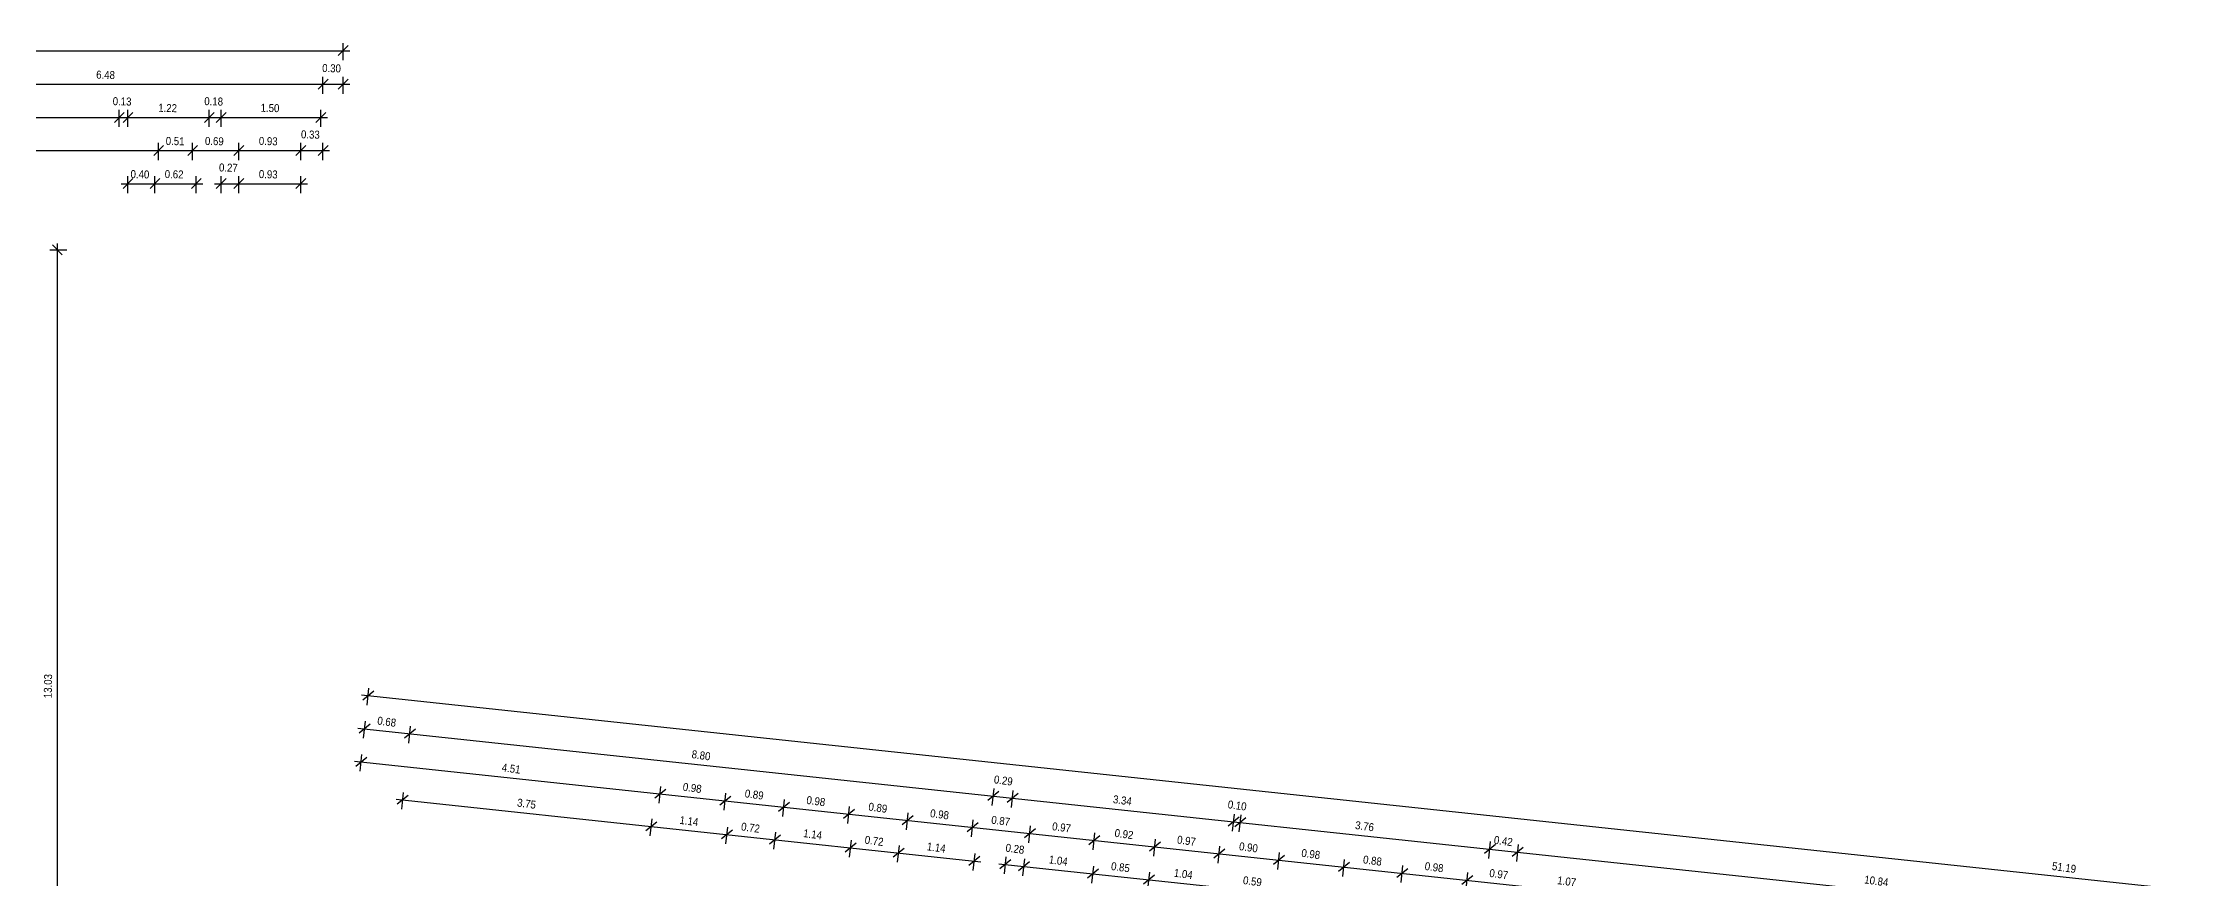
# Model space of a CAD drawing. Header units: metres. Extents: x 157 to 276, y 126 to 187.
# Drawn here: x 176.42 to 208.69, y 174.77 to 187.3 of the extents above; entities that cross this region are included whole.
import ezdxf
from ezdxf.enums import TextEntityAlignment as Align

# ---------------------------------------------------------------- set-up
doc = ezdxf.new("R2010")
doc.units = ezdxf.units.M
doc.header["$LTSCALE"] = 0.03
doc.layers.add('A_bemaßung', color=2, linetype='Continuous')
doc.styles.add('BOLDSIMP_FNT', font='TXT', dxfattribs={"height": 1})

# ---------------------------------------------------------------- blocks, each defined once
blk = doc.blocks.new('SLASH1')
at = {"layer": 'A_bemaßung', "color": 2, "linetype": 'Continuous'}
for p, q in [((0.07663, 0.07663), (-0.07319, -0.07319)), ((0, -0.14068), (0, 0.11466))]:
    blk.add_line(p, q, dxfattribs=at)

msp = doc.modelspace()

# ---------------------------------------------------------------- linework, layer by layer
at = {"layer": 'A_bemaßung', "linetype": 'Continuous'}
for p, q in [((160.82067, 187.18736), (181.01885, 187.18735)), ((174.03567, 186.68296), (181.01883, 186.68295)), ((174.03567, 186.18581), (180.68581, 186.1858)), ((174.03569, 185.6887), (180.71728, 185.68868)), ((177.592, 185.19202), (178.81684, 185.19199)), ((178.98864, 185.19202), (180.38365, 185.19202)), ((176.63569, 171.07182), (176.63567, 184.29715)), ((181.1956, 177.52575), (232.29399, 172.06491)), ((181.14247, 177.02859), (232.24087, 171.56775)), ((181.08936, 176.53144), (232.18775, 171.07059)), ((181.71383, 175.96186), (190.48387, 175.02459)), ((190.75235, 174.9959), (194.13806, 174.63407))]:
    msp.add_line(p, q, dxfattribs=at)

# ---------------------------------------------------------------- block references
at = {"layer": 'A_bemaßung', "color": 7}
for p in [(180.91881, 187.18737), (180.6173, 186.68296), (180.91883, 186.68297), (177.56203, 186.1858), (177.692, 186.18582), (178.9118, 186.18582), (179.08866, 186.18582), (180.58584, 186.1858), (178.15192, 185.68868), (178.66184, 185.68868), (179.35364, 185.68867), (180.28365, 185.68867), (180.61729, 185.68869), (177.69202, 185.19199), (178.09692, 185.19202), (178.71683, 185.19201), (179.08866, 185.19199), (179.35364, 185.19201), (180.28364, 185.19202)]:
    msp.add_blockref('SLASH1', p, dxfattribs=at)
at = {"layer": 'A_bemaßung', "color": 7, "rotation": 90}
msp.add_blockref('SLASH1', (176.63569, 184.19714), dxfattribs=at)
at = {"layer": 'A_bemaßung', "color": 7, "yscale": 0.9999889999999994, "rotation": 353.9000000000004}
for p in [(181.29501, 177.51514), (181.24187, 177.01798), (181.91952, 176.94557), (181.18877, 176.52079), (181.81326, 175.95122), (185.67468, 176.0414), (186.64915, 175.93724), (187.52911, 175.84321), (190.66971, 176.01041), (190.95803, 175.97961), (185.54201, 175.55272), (188.5036, 175.73908), (189.38359, 175.64503), (190.35802, 175.54087), (191.21814, 175.44897), (194.27415, 175.62523), (194.37359, 175.61459), (186.67554, 175.43159), (187.39646, 175.35454), (188.52999, 175.23341), (189.2509, 175.15636), (192.18265, 175.34589), (193.09245, 175.24866), (194.05695, 175.14558), (198.11726, 175.21451), (198.53491, 175.16988), (190.38443, 175.03522), (190.85177, 174.98528), (191.1302, 174.95553), (192.16432, 174.84501), (194.95186, 175.04995), (195.92631, 174.94582), (196.80133, 174.8523), (193.0045, 174.75521), (197.77581, 174.74816)]:
    msp.add_blockref('SLASH1', p, dxfattribs=at)

# ---------------------------------------------------------------- texts
at = {"layer": 'A_bemaßung', "color": 7, "linetype": 'Continuous', "style": 'BOLDSIMP_FNT', "width": 0.9}
for s, rotation, p in [('6.48', 358.5, (177.21448, 186.73296)), ('0.30', 358.5, (180.60349, 186.83224)), ('0.13', 358.5, (177.46244, 186.33506)), ('1.22', 358.5, (178.14506, 186.23579)), ('0.18', 358.5, (178.83566, 186.33508)), ('1.50', 358.5, (179.68038, 186.23581)), ('0.51', 358.5, (178.25774, 185.73867)), ('0.69', 358.5, (178.84573, 185.7387)), ('0.93', 358.5, (179.65409, 185.73867)), ('0.33', 358.5, (180.28591, 185.83796)), ('0.40', 358.5, (177.72993, 185.24201)), ('0.62', 358.5, (178.24233, 185.24201)), ('0.27', 358.5, (179.05659, 185.34128)), ('0.93', 358.5, (179.65407, 185.24202)), ('13.03', 89, (176.5857, 177.47618)), ('0.68', 352.3, (181.42238, 177.04895)), ('8.80', 352.3, (186.1363, 176.54522)), ('4.51', 352.3, (183.28874, 176.34666)), ('0.29', 352.3, (190.6694, 176.16759)), ('3.75', 352.3, (183.51932, 175.81919)), ('0.98', 352.3, (186.00357, 176.05652)), ('0.89', 352.3, (186.93337, 175.95716)), ('0.98', 352.3, (187.85804, 175.85836)), ('0.89', 352.3, (188.78778, 175.75899)), ('3.34', 352.3, (192.45521, 175.86989)), ('0.10', 352.3, (194.17683, 175.79273)), ('1.14', 352.3, (185.95557, 175.5588)), ('0.72', 352.3, (186.87769, 175.46024)), ('0.98', 352.3, (189.71249, 175.66016)), ('0.87', 352.3, (190.62974, 175.56213)), ('0.97', 352.3, (191.54207, 175.46461)), ('3.76', 352.3, (196.08708, 175.48176)), ('1.14', 352.3, (187.81002, 175.36063)), ('0.72', 352.3, (188.73213, 175.26208)), ('1.14', 352.3, (189.66446, 175.16243)), ('0.28', 352.3, (190.84393, 175.14325)), ('0.92', 352.3, (192.4792, 175.36448)), ('0.97', 352.3, (193.4164, 175.26432)), ('0.90', 352.3, (194.3461, 175.16495)), ('0.42', 352.3, (198.16774, 175.2594)), ('1.04', 352.3, (191.49405, 174.96691)), ('0.85', 352.3, (192.42609, 174.86731)), ('0.98', 352.3, (195.28076, 175.06508)), ('0.88', 352.3, (196.20549, 174.96624)), ('0.98', 352.3, (197.13023, 174.86742)), ('51.19', 352.3, (206.53787, 174.86773)), ('1.04', 352.3, (193.36838, 174.76661)), ('0.59', 352.3, (194.40487, 174.65584)), ('0.97', 352.3, (198.09972, 174.76382)), ('1.07', 352.3, (199.11911, 174.65488)), ('10.84', 352.3, (203.72232, 174.66578))]:
    msp.add_text(s, height=0.12, rotation=rotation, dxfattribs=at).set_placement(p, align=Align.BOTTOM_LEFT)

doc.saveas('drawing.dxf')
